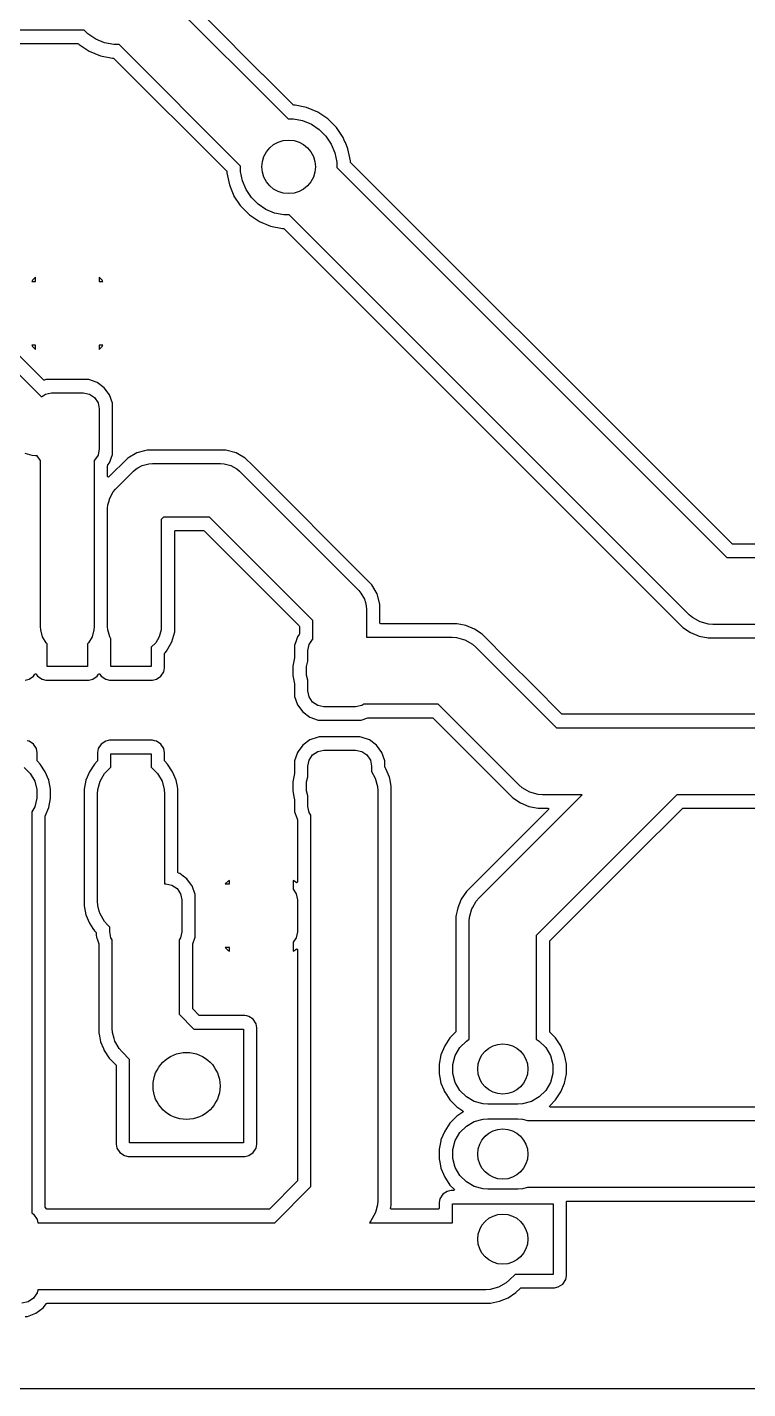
# Model space of a CAD drawing. Extents: x 1.77 to 4.61, y -4.15 to -1.95.
# Drawn here: x 2.736 to 3.16, y -3.618 to -2.818 of the extents above; entities that cross this region are included whole.
import ezdxf

# ---------------------------------------------------------------- set-up
doc = ezdxf.new("R2010")
doc.units = 0
doc.header["$MEASUREMENT"] = 0
doc.layers.add('BLACK', color=7, linetype='CONTINUOUS')

msp = doc.modelspace()

# ---------------------------------------------------------------- linework, layer by layer
at = {"layer": 'BLACK', "linetype": 'CONTINUOUS'}
for p, q in [((2.81821, -2.80037), (2.88963, -2.87179)), ((2.87453, -2.84553), (2.84224, -2.81323)), ((2.76979, -2.81969), (2.48815, -2.81969)), ((2.77202, -2.82191), (2.76979, -2.81969)), ((2.77664, -2.825), (2.77202, -2.82191)), ((2.49161, -2.82758), (2.76614, -2.82758)), ((2.76614, -2.82758), (2.76646, -2.82771)), ((2.76646, -2.82771), (2.7669, -2.82815)), ((2.7669, -2.82815), (2.7669, -2.82815)), ((2.7669, -2.82815), (2.77283, -2.83212)), ((2.78177, -2.82713), (2.77664, -2.825)), ((2.78722, -2.82821), (2.78177, -2.82713)), ((2.79037, -2.82821), (2.78722, -2.82821)), ((2.86179, -2.89963), (2.79037, -2.82821)), ((2.77283, -2.83212), (2.77943, -2.83485)), ((2.77943, -2.83485), (2.78643, -2.83624)), ((2.78643, -2.83624), (2.78705, -2.83624)), ((2.78705, -2.83624), (2.78737, -2.83637)), ((2.78737, -2.83637), (2.85363, -2.90263)), ((2.87483, -2.84583), (2.87453, -2.84553)), ((2.89263, -2.86363), (2.87483, -2.84583)), ((2.89295, -2.86376), (2.89263, -2.86363)), ((2.89357, -2.86376), (2.89295, -2.86376)), ((2.89377, -2.8638), (2.89357, -2.86376)), ((2.89357, -2.86376), (2.89357, -2.86376)), ((2.90057, -2.86515), (2.89377, -2.8638)), ((2.90717, -2.86788), (2.90057, -2.86515)), ((2.90057, -2.86515), (2.90057, -2.86515)), ((2.9131, -2.87185), (2.90717, -2.86788)), ((2.88963, -2.87179), (2.89278, -2.87179)), ((2.89278, -2.87179), (2.89823, -2.87287)), ((2.89823, -2.87287), (2.90336, -2.875)), ((2.90336, -2.875), (2.90798, -2.87809)), ((2.90798, -2.87809), (2.91191, -2.88202)), ((2.91815, -2.8769), (2.9131, -2.87185)), ((2.9131, -2.87185), (2.9131, -2.87185)), ((2.92212, -2.88283), (2.91815, -2.8769)), ((2.91191, -2.88202), (2.915, -2.88664)), ((2.915, -2.88664), (2.91713, -2.89177)), ((2.9227, -2.88425), (2.92212, -2.88283)), ((2.92328, -2.88564), (2.9227, -2.88425)), ((2.9233, -2.88568), (2.92328, -2.88564)), ((2.92485, -2.88943), (2.9233, -2.88568)), ((2.91713, -2.89177), (2.91821, -2.89722)), ((2.92624, -2.89643), (2.92485, -2.88943)), ((2.92485, -2.88943), (2.92485, -2.88943)), ((2.85363, -2.90263), (2.85376, -2.90295)), ((2.85376, -2.90295), (2.85376, -2.90357)), ((2.85376, -2.90357), (2.85515, -2.91057)), ((2.86179, -2.90278), (2.86179, -2.89963)), ((2.86287, -2.90823), (2.86179, -2.90278)), ((2.91821, -2.89722), (2.91821, -2.90037)), ((2.91821, -2.90037), (3.14737, -3.12953)), ((2.92624, -2.89705), (2.92624, -2.89643)), ((2.92637, -2.89737), (2.92624, -2.89705)), ((2.97414, -2.94514), (2.92637, -2.89737)), ((2.85515, -2.91057), (2.85515, -2.91057)), ((2.85515, -2.91057), (2.85659, -2.91404)), ((2.865, -2.91336), (2.86287, -2.90823)), ((2.85659, -2.91404), (2.85784, -2.91706)), ((2.85784, -2.91706), (2.85788, -2.91717)), ((2.85788, -2.91717), (2.86158, -2.92269)), ((2.86809, -2.91798), (2.865, -2.91336)), ((2.87202, -2.92191), (2.86809, -2.91798)), ((2.86158, -2.92269), (2.86185, -2.9231)), ((2.86185, -2.9231), (2.8669, -2.92815)), ((2.87664, -2.925), (2.87202, -2.92191)), ((2.88177, -2.92713), (2.87664, -2.925)), ((2.88722, -2.92821), (2.88177, -2.92713)), ((2.8669, -2.92815), (2.87283, -2.93212)), ((2.87283, -2.93212), (2.87943, -2.93485)), ((2.87943, -2.93485), (2.88643, -2.93624)), ((2.89037, -2.92821), (2.88722, -2.92821)), ((3.12529, -3.16313), (2.89037, -2.92821)), ((2.88643, -2.93624), (2.88705, -2.93624)), ((2.88705, -2.93624), (2.88737, -2.93637)), ((2.88737, -2.93637), (3.12163, -3.17063)), ((3.07414, -3.04514), (2.97414, -2.94514)), ((2.66848, -2.95886), (2.7447, -3.03509)), ((2.7396, -2.96649), (2.7392, -2.96734)), ((2.7392, -2.96734), (2.7413, -2.96734)), ((2.7413, -2.96479), (2.7396, -2.96649)), ((2.7413, -2.96734), (2.7413, -2.96479)), ((2.7413, -2.96734), (2.7413, -2.96734)), ((2.7804, -2.96649), (2.7787, -2.96479)), ((2.7787, -2.96479), (2.7787, -2.96734)), ((2.7787, -2.96734), (2.7787, -2.96734)), ((2.7787, -2.96734), (2.7808, -2.96734)), ((2.7808, -2.96734), (2.7804, -2.96649)), ((2.74601, -3.02523), (2.72552, -3.00474)), ((2.7413, -3.00474), (2.7392, -3.00474)), ((2.7392, -3.00474), (2.7396, -3.00559)), ((2.7396, -3.00559), (2.7413, -3.0073)), ((2.7413, -3.0073), (2.7413, -3.00474)), ((2.7413, -3.00474), (2.7413, -3.00474)), ((2.7787, -3.00474), (2.7787, -3.0073)), ((2.7808, -3.00474), (2.7787, -3.00474)), ((2.7787, -3.00474), (2.7787, -3.00474)), ((2.7787, -3.0073), (2.7804, -3.00559)), ((2.7804, -3.00559), (2.7808, -3.00474)), ((2.74613, -3.02532), (2.74601, -3.02523)), ((2.74648, -3.02534), (2.74613, -3.02532)), ((2.74741, -3.02501), (2.74648, -3.02534)), ((2.74802, -3.02495), (2.74741, -3.02501)), ((2.74741, -3.02501), (2.74741, -3.02501)), ((2.74741, -3.02501), (2.74741, -3.02501)), ((2.74857, -3.0249), (2.74802, -3.02495)), ((2.77143, -3.0249), (2.74857, -3.0249)), ((2.74857, -3.0249), (2.74857, -3.0249)), ((2.77189, -3.02494), (2.77143, -3.0249)), ((2.77143, -3.0249), (2.77143, -3.0249)), ((2.77259, -3.02501), (2.77189, -3.02494)), ((2.7775, -3.02673), (2.77259, -3.02501)), ((2.78168, -3.02981), (2.7775, -3.02673)), ((2.78477, -3.034), (2.78168, -3.02981)), ((2.7447, -3.03509), (2.74707, -3.03351)), ((2.74707, -3.03351), (2.75065, -3.0328)), ((2.75065, -3.0328), (2.76935, -3.0328)), ((2.76935, -3.0328), (2.77293, -3.03351)), ((2.77293, -3.03351), (2.77596, -3.03553)), ((2.77596, -3.03553), (2.77799, -3.03857)), ((2.77799, -3.03857), (2.7787, -3.04215)), ((2.78649, -3.0389), (2.78477, -3.034)), ((2.78659, -3.04007), (2.78649, -3.0389)), ((2.7787, -3.04215), (2.7787, -3.06577)), ((2.78659, -3.06784), (2.78659, -3.04007)), ((3.1505, -3.1215), (3.07414, -3.04514)), ((2.73924, -3.06957), (2.73527, -3.06851)), ((2.7413, -3.0697), (2.73924, -3.06957)), ((2.74225, -3.0697), (2.7413, -3.0697)), ((2.74404, -3.07238), (2.74225, -3.0697)), ((2.77799, -3.06935), (2.77596, -3.07238)), ((2.7787, -3.06577), (2.77799, -3.06935)), ((2.79548, -3.07108), (2.78441, -3.08215)), ((2.78477, -3.07392), (2.78649, -3.06901)), ((2.78649, -3.06901), (2.78659, -3.06784)), ((2.80087, -3.06797), (2.79548, -3.07108)), ((2.80528, -3.06679), (2.80087, -3.06797)), ((2.80689, -3.06636), (2.80528, -3.06679)), ((2.84686, -3.06636), (2.80689, -3.06636)), ((2.84689, -3.06636), (2.84686, -3.06636)), ((2.84686, -3.06636), (2.84686, -3.06636)), ((2.85311, -3.06636), (2.84689, -3.06636)), ((2.85913, -3.06797), (2.85311, -3.06636)), ((2.86016, -3.06856), (2.85913, -3.06797)), ((2.85913, -3.06797), (2.85913, -3.06797)), ((2.86452, -3.07108), (2.86016, -3.06856)), ((2.86892, -3.07548), (2.86452, -3.07108)), ((2.86452, -3.07108), (2.86452, -3.07108)), ((2.74425, -3.07252), (2.74404, -3.07238)), ((2.74425, -3.17), (2.74425, -3.07252)), ((2.77596, -3.07238), (2.77575, -3.07252)), ((2.77575, -3.07252), (2.77575, -3.17)), ((2.78364, -3.07559), (2.78373, -3.07532)), ((2.78364, -3.08183), (2.78364, -3.07559)), ((2.78373, -3.07532), (2.78386, -3.07515)), ((2.78386, -3.07515), (2.78477, -3.07392)), ((2.78827, -3.08946), (2.79886, -3.07886)), ((2.79886, -3.07886), (2.80041, -3.07751)), ((2.80041, -3.07751), (2.80142, -3.07692)), ((2.80142, -3.07692), (2.80397, -3.07545)), ((2.80397, -3.07545), (2.80794, -3.07439)), ((2.80794, -3.07439), (2.81, -3.07425)), ((2.81, -3.07425), (2.85, -3.07425)), ((2.85, -3.07425), (2.85206, -3.07439)), ((2.85206, -3.07439), (2.85603, -3.07545)), ((2.85603, -3.07545), (2.85959, -3.07751)), ((2.85959, -3.07751), (2.86114, -3.07886)), ((2.86114, -3.07886), (2.93114, -3.14886)), ((2.93892, -3.14548), (2.86892, -3.07548)), ((2.86892, -3.07548), (2.86892, -3.07548)), ((2.78377, -3.08215), (2.78364, -3.08183)), ((2.78409, -3.08228), (2.78377, -3.08215)), ((2.78441, -3.08215), (2.78409, -3.08228)), ((2.78428, -3.09672), (2.78486, -3.09456)), ((2.78486, -3.09456), (2.78692, -3.091)), ((2.78692, -3.091), (2.78827, -3.08946)), ((2.78366, -3.10059), (2.7838, -3.09854)), ((2.78366, -3.17), (2.78366, -3.10059)), ((2.7838, -3.09854), (2.78428, -3.09672)), ((2.81652, -3.10575), (2.81516, -3.10711)), ((2.81516, -3.10711), (2.81516, -3.17)), ((2.84348, -3.10575), (2.81652, -3.10575)), ((2.90425, -3.16652), (2.84348, -3.10575)), ((2.82305, -3.11409), (2.82318, -3.11377)), ((2.82305, -3.17311), (2.82305, -3.11409)), ((2.82318, -3.11377), (2.8235, -3.11364)), ((2.8235, -3.11364), (2.84002, -3.11364)), ((2.84002, -3.11364), (2.84034, -3.11377)), ((2.84034, -3.11377), (2.89623, -3.16966)), ((3.15082, -3.12163), (3.1505, -3.1215)), ((3.1789, -3.12163), (3.15082, -3.12163)), ((3.14737, -3.12953), (3.1831, -3.12953)), ((2.93114, -3.14886), (2.93249, -3.15041)), ((2.93249, -3.15041), (2.93455, -3.15397)), ((2.94203, -3.15087), (2.93892, -3.14548)), ((2.94364, -3.15689), (2.94203, -3.15087)), ((2.93455, -3.15397), (2.9351, -3.15603)), ((2.9351, -3.15603), (2.93561, -3.15794)), ((2.93561, -3.15794), (2.93575, -3.16)), ((2.94364, -3.16315), (2.94364, -3.15689)), ((2.90425, -3.17748), (2.90425, -3.16652)), ((2.93575, -3.16), (2.93575, -3.17636)), ((2.94364, -3.16801), (2.94364, -3.16315)), ((2.94364, -3.16315), (2.94364, -3.16315)), ((3.12723, -3.16483), (3.12529, -3.16313)), ((3.13168, -3.1674), (3.12723, -3.16483)), ((3.12723, -3.16483), (3.12723, -3.16483)), ((3.13664, -3.16873), (3.13168, -3.1674)), ((2.74439, -3.17206), (2.74425, -3.17)), ((2.74545, -3.17603), (2.74439, -3.17206)), ((2.77561, -3.17206), (2.77455, -3.17603)), ((2.77575, -3.17), (2.77561, -3.17206)), ((2.7838, -3.17206), (2.78366, -3.17)), ((2.78486, -3.17603), (2.7838, -3.17206)), ((2.81502, -3.17206), (2.81396, -3.17603)), ((2.81516, -3.17), (2.81502, -3.17206)), ((2.82144, -3.17913), (2.82305, -3.17311)), ((2.89627, -3.17468), (2.89523, -3.17608)), ((2.89623, -3.16966), (2.89636, -3.16998)), ((2.89636, -3.17441), (2.89627, -3.17468)), ((2.89636, -3.16998), (2.89636, -3.17441)), ((2.94377, -3.16833), (2.94364, -3.16801)), ((2.94409, -3.16846), (2.94377, -3.16833)), ((2.98876, -3.16846), (2.94409, -3.16846)), ((2.98999, -3.16871), (2.98876, -3.16846)), ((2.98876, -3.16846), (2.98876, -3.16846)), ((2.98876, -3.16846), (2.98876, -3.16846)), ((2.99409, -3.16952), (2.98999, -3.16871)), ((2.99911, -3.1716), (2.99409, -3.16952)), ((3.00362, -3.17462), (2.99911, -3.1716)), ((3.01957, -3.19057), (3.00362, -3.17462)), ((3.00362, -3.17462), (3.00362, -3.17462)), ((3.12163, -3.17063), (3.12615, -3.17365)), ((3.12615, -3.17365), (3.13117, -3.17573)), ((3.13921, -3.1689), (3.13664, -3.16873)), ((3.13664, -3.16873), (3.13664, -3.16873)), ((3.1831, -3.1689), (3.13921, -3.1689)), ((2.74751, -3.17959), (2.74545, -3.17603)), ((2.74819, -3.18027), (2.74751, -3.17959)), ((2.74819, -3.19362), (2.74819, -3.18027)), ((2.77249, -3.17959), (2.77181, -3.18027)), ((2.77181, -3.18027), (2.77181, -3.19362)), ((2.77455, -3.17603), (2.77249, -3.17959)), ((2.78559, -3.17729), (2.78486, -3.17603)), ((2.78559, -3.19362), (2.78559, -3.17729)), ((2.8119, -3.17959), (2.80921, -3.18228)), ((2.80921, -3.18228), (2.80921, -3.19362)), ((2.81396, -3.17603), (2.8119, -3.17959)), ((2.81833, -3.18452), (2.82144, -3.17913)), ((2.89348, -3.18134), (2.89341, -3.18216)), ((2.89341, -3.18216), (2.89341, -3.18833)), ((2.89351, -3.18099), (2.89348, -3.18134)), ((2.89417, -3.17913), (2.89351, -3.18099)), ((2.89523, -3.17608), (2.89417, -3.17913)), ((2.9013, -3.18423), (2.90201, -3.18065)), ((2.90201, -3.18065), (2.90404, -3.17762)), ((2.90404, -3.17762), (2.90425, -3.17748)), ((2.93575, -3.17636), (2.98604, -3.17636)), ((2.98604, -3.17636), (2.98861, -3.17653)), ((2.98861, -3.17653), (2.98861, -3.17653)), ((2.98861, -3.17653), (2.9927, -3.17762)), ((2.9927, -3.17762), (2.99358, -3.17786)), ((2.99358, -3.17786), (2.99803, -3.18043)), ((2.99803, -3.18043), (2.99803, -3.18043)), ((2.99803, -3.18043), (2.99996, -3.18212)), ((2.99996, -3.18212), (3.02975, -3.21191)), ((3.13117, -3.17573), (3.1365, -3.17679)), ((3.1365, -3.17679), (3.1365, -3.17679)), ((3.1365, -3.17679), (3.1789, -3.17679)), ((2.81711, -3.18593), (2.81724, -3.18561)), ((2.81711, -3.1944), (2.81711, -3.18593)), ((2.81724, -3.18561), (2.81736, -3.18548)), ((2.81736, -3.18548), (2.81833, -3.18452)), ((2.8934, -3.18842), (2.89242, -3.19333)), ((2.89341, -3.18833), (2.8934, -3.18842)), ((2.90048, -3.19347), (2.9013, -3.19043)), ((2.9013, -3.19043), (2.9013, -3.18423)), ((3.03341, -3.2044), (3.01957, -3.19057)), ((2.73749, -3.20106), (2.7401, -3.19931)), ((2.7401, -3.19931), (2.74092, -3.19808)), ((2.74092, -3.19808), (2.74121, -3.19789)), ((2.74121, -3.19789), (2.74155, -3.19796)), ((2.74155, -3.19796), (2.74168, -3.19808)), ((2.74168, -3.19808), (2.7425, -3.19931)), ((2.7425, -3.19931), (2.7425, -3.19931)), ((2.7425, -3.19931), (2.74511, -3.20106)), ((2.77181, -3.19362), (2.74819, -3.19362)), ((2.77489, -3.20106), (2.7775, -3.19931)), ((2.7775, -3.19931), (2.77832, -3.19808)), ((2.77832, -3.19808), (2.77861, -3.19789)), ((2.77861, -3.19789), (2.77895, -3.19796)), ((2.77895, -3.19796), (2.77908, -3.19808)), ((2.77908, -3.19808), (2.7799, -3.19931)), ((2.7799, -3.19931), (2.7799, -3.19931)), ((2.7799, -3.19931), (2.78251, -3.20106)), ((2.80921, -3.19362), (2.78559, -3.19362)), ((2.81229, -3.20106), (2.8149, -3.19931)), ((2.8149, -3.19931), (2.81665, -3.1967)), ((2.81665, -3.1967), (2.81711, -3.1944)), ((2.89242, -3.19333), (2.89242, -3.19876)), ((2.89242, -3.19876), (2.8934, -3.20366)), ((2.90048, -3.19861), (2.90048, -3.19347)), ((2.9013, -3.20166), (2.90048, -3.19861)), ((2.73519, -3.20152), (2.73749, -3.20106)), ((2.74511, -3.20106), (2.74741, -3.20152)), ((2.74741, -3.20152), (2.74741, -3.20152)), ((2.74741, -3.20152), (2.77259, -3.20152)), ((2.77259, -3.20152), (2.77489, -3.20106)), ((2.77259, -3.20152), (2.77259, -3.20152)), ((2.78251, -3.20106), (2.78481, -3.20152)), ((2.78481, -3.20152), (2.78481, -3.20152)), ((2.78481, -3.20152), (2.80999, -3.20152)), ((2.80999, -3.20152), (2.81229, -3.20106)), ((2.80999, -3.20152), (2.80999, -3.20152)), ((2.8934, -3.20366), (2.89341, -3.20375)), ((2.89341, -3.20375), (2.89341, -3.20993)), ((2.9013, -3.20785), (2.9013, -3.20166)), ((3.0505, -3.2215), (3.03341, -3.2044)), ((2.89341, -3.20993), (2.89345, -3.21039)), ((2.89345, -3.21039), (2.89351, -3.2111)), ((2.89351, -3.2111), (2.89523, -3.216)), ((2.90201, -3.21143), (2.9013, -3.20785)), ((2.90404, -3.21447), (2.90201, -3.21143)), ((2.90707, -3.21649), (2.90404, -3.21447)), ((3.02975, -3.21191), (3.02975, -3.21191)), ((3.02975, -3.21191), (3.04737, -3.22953)), ((2.89523, -3.216), (2.89832, -3.22019)), ((2.89832, -3.22019), (2.9025, -3.22327)), ((2.9025, -3.22327), (2.90741, -3.22499)), ((2.91065, -3.2172), (2.90707, -3.21649)), ((2.92935, -3.2172), (2.91065, -3.2172)), ((2.93293, -3.21649), (2.92935, -3.2172)), ((2.93259, -3.22499), (2.93643, -3.22365)), ((2.93407, -3.21573), (2.93293, -3.21649)), ((2.97789, -3.21573), (2.93407, -3.21573)), ((2.93643, -3.22365), (2.93658, -3.22362)), ((2.93658, -3.22362), (2.97443, -3.22362)), ((2.97443, -3.22362), (2.97475, -3.22375)), ((3.00191, -3.23975), (2.97789, -3.21573)), ((3.05082, -3.22163), (3.0505, -3.2215)), ((3.1789, -3.22163), (3.05082, -3.22163)), ((2.90741, -3.22499), (2.90857, -3.2251)), ((2.90857, -3.2251), (2.90857, -3.2251)), ((2.90857, -3.2251), (2.93143, -3.2251)), ((2.93143, -3.2251), (2.93259, -3.22499)), ((2.93143, -3.2251), (2.93143, -3.2251)), ((2.97475, -3.22375), (2.9944, -3.24341)), ((3.04737, -3.22953), (3.11, -3.22953)), ((3.11, -3.22953), (3.1831, -3.22953)), ((2.73749, -3.23737), (2.73633, -3.23714)), ((2.7401, -3.23911), (2.73749, -3.23737)), ((2.73749, -3.23737), (2.73749, -3.23737)), ((2.73749, -3.23737), (2.73749, -3.23737)), ((2.73749, -3.23737), (2.73749, -3.23737)), ((2.73749, -3.23737), (2.73749, -3.23737)), ((2.74185, -3.24172), (2.7401, -3.23911)), ((2.7401, -3.23911), (2.7401, -3.23911)), ((2.7799, -3.23911), (2.77815, -3.24172)), ((2.78251, -3.23737), (2.7799, -3.23911)), ((2.7799, -3.23911), (2.7799, -3.23911)), ((2.7839, -3.23709), (2.78251, -3.23737)), ((2.78251, -3.23737), (2.78251, -3.23737)), ((2.78481, -3.23691), (2.7839, -3.23709)), ((2.80999, -3.23691), (2.78481, -3.23691)), ((2.81113, -3.23714), (2.80999, -3.23691)), ((2.81229, -3.23737), (2.81113, -3.23714)), ((2.8149, -3.23911), (2.81229, -3.23737)), ((2.81229, -3.23737), (2.81229, -3.23737)), ((2.81229, -3.23737), (2.81229, -3.23737)), ((2.81229, -3.23737), (2.81229, -3.23737)), ((2.81229, -3.23737), (2.81229, -3.23737)), ((2.81665, -3.24172), (2.8149, -3.23911)), ((2.8149, -3.23911), (2.8149, -3.23911)), ((2.9025, -3.23673), (2.89832, -3.23981)), ((2.90741, -3.23501), (2.9025, -3.23673)), ((2.90802, -3.23495), (2.90741, -3.23501)), ((2.90741, -3.23501), (2.90741, -3.23501)), ((2.90741, -3.23501), (2.90741, -3.23501)), ((2.90857, -3.2349), (2.90802, -3.23495)), ((2.93143, -3.2349), (2.90857, -3.2349)), ((2.90857, -3.2349), (2.90857, -3.2349)), ((2.93189, -3.23494), (2.93143, -3.2349)), ((2.93143, -3.2349), (2.93143, -3.2349)), ((2.93259, -3.23501), (2.93189, -3.23494)), ((2.9375, -3.23673), (2.93259, -3.23501)), ((2.94168, -3.23981), (2.9375, -3.23673)), ((2.74187, -3.24185), (2.74185, -3.24172)), ((2.7423, -3.24403), (2.74187, -3.24185)), ((2.7423, -3.24894), (2.7423, -3.24403)), ((2.77815, -3.24172), (2.7777, -3.24403)), ((2.7777, -3.24403), (2.7777, -3.24894)), ((2.77815, -3.24172), (2.77815, -3.24172)), ((2.78559, -3.25271), (2.78559, -3.2448)), ((2.78559, -3.2448), (2.80921, -3.2448)), ((2.80921, -3.2448), (2.80921, -3.25271)), ((2.81667, -3.24185), (2.81665, -3.24172)), ((2.81711, -3.24403), (2.81667, -3.24185)), ((2.81711, -3.24894), (2.81711, -3.24403)), ((2.89523, -3.244), (2.89351, -3.2489)), ((2.89567, -3.24341), (2.89523, -3.244)), ((2.89832, -3.23981), (2.89567, -3.24341)), ((2.89832, -3.23981), (2.89832, -3.23981)), ((2.90201, -3.24857), (2.90404, -3.24553)), ((2.90404, -3.24553), (2.90707, -3.24351)), ((2.90707, -3.24351), (2.91065, -3.2428)), ((2.91065, -3.2428), (2.92935, -3.2428)), ((2.92935, -3.2428), (2.93293, -3.24351)), ((2.93293, -3.24351), (2.93596, -3.24553)), ((2.93596, -3.24553), (2.93799, -3.24857)), ((2.94477, -3.244), (2.94168, -3.23981)), ((2.94649, -3.2489), (2.94477, -3.244)), ((2.9944, -3.24341), (3.02163, -3.27063)), ((3.02529, -3.26313), (3.00191, -3.23975)), ((3.00191, -3.23975), (3.00191, -3.23975)), ((2.73458, -3.25281), (2.73822, -3.25644)), ((2.74244, -3.24926), (2.7423, -3.24894)), ((2.74402, -3.25084), (2.74244, -3.24926)), ((2.74704, -3.25536), (2.74402, -3.25084)), ((2.74912, -3.26038), (2.74704, -3.25536)), ((2.77296, -3.25536), (2.77088, -3.26038)), ((2.77598, -3.25084), (2.77296, -3.25536)), ((2.77756, -3.24926), (2.77598, -3.25084)), ((2.7777, -3.24894), (2.77756, -3.24926)), ((2.78178, -3.25644), (2.78542, -3.25281)), ((2.78542, -3.25281), (2.78559, -3.25271)), ((2.80921, -3.25271), (2.80939, -3.25281)), ((2.80939, -3.25281), (2.81302, -3.25644)), ((2.81724, -3.24926), (2.81711, -3.24894)), ((2.81882, -3.25084), (2.81724, -3.24926)), ((2.82184, -3.25536), (2.81882, -3.25084)), ((2.82392, -3.26038), (2.82184, -3.25536)), ((2.89346, -3.24952), (2.89341, -3.25007)), ((2.89341, -3.25007), (2.89341, -3.25625)), ((2.89351, -3.2489), (2.89346, -3.24952)), ((2.9013, -3.25215), (2.90201, -3.24857)), ((2.9013, -3.25834), (2.9013, -3.25215)), ((2.93799, -3.24857), (2.9387, -3.25215)), ((2.9387, -3.25215), (2.9387, -3.25533)), ((2.9387, -3.25533), (2.9409, -3.25914)), ((2.94659, -3.25007), (2.94649, -3.2489)), ((2.94659, -3.25263), (2.94659, -3.25007)), ((2.94659, -3.25007), (2.94659, -3.25007)), ((2.94667, -3.25288), (2.94659, -3.25263)), ((2.94716, -3.25361), (2.94667, -3.25288)), ((2.94924, -3.25863), (2.94716, -3.25361)), ((2.73822, -3.25644), (2.74079, -3.26089)), ((2.74079, -3.26089), (2.74212, -3.26586)), ((2.75018, -3.26571), (2.74912, -3.26038)), ((2.77088, -3.26038), (2.76982, -3.26571)), ((2.77788, -3.26586), (2.77921, -3.26089)), ((2.77921, -3.26089), (2.78178, -3.25644)), ((2.81302, -3.25644), (2.81559, -3.26089)), ((2.81559, -3.26089), (2.81692, -3.26586)), ((2.82463, -3.26396), (2.82392, -3.26038)), ((2.8934, -3.25634), (2.89242, -3.26124)), ((2.89242, -3.26124), (2.89242, -3.26667)), ((2.89341, -3.25625), (2.8934, -3.25634)), ((2.90048, -3.26139), (2.9013, -3.25834)), ((2.90048, -3.26653), (2.90048, -3.26139)), ((2.9409, -3.25914), (2.9409, -3.25914)), ((2.9409, -3.25914), (2.94223, -3.2641)), ((2.94958, -3.26038), (2.94924, -3.25863)), ((2.9503, -3.26396), (2.94958, -3.26038)), ((3.02723, -3.26483), (3.02529, -3.26313)), ((2.74212, -3.27099), (2.74079, -3.27596)), ((2.74212, -3.26586), (2.74212, -3.27099)), ((2.74912, -3.27647), (2.75018, -3.27114)), ((2.75018, -3.27114), (2.75018, -3.26571)), ((2.75018, -3.26571), (2.75018, -3.26571)), ((2.76982, -3.26571), (2.76982, -3.33407)), ((2.77772, -3.26843), (2.77788, -3.26586)), ((2.77772, -3.33136), (2.77772, -3.26843)), ((2.81692, -3.26586), (2.81709, -3.26843)), ((2.81709, -3.26843), (2.81709, -3.3213)), ((2.82498, -3.26571), (2.82463, -3.26396)), ((2.82498, -3.31455), (2.82498, -3.26571)), ((2.89242, -3.26667), (2.89331, -3.27114)), ((2.89331, -3.27114), (2.8934, -3.27158)), ((2.8934, -3.27158), (2.89341, -3.27167)), ((2.9013, -3.26957), (2.90048, -3.26653)), ((2.9013, -3.27577), (2.9013, -3.26957)), ((2.94223, -3.2641), (2.94223, -3.2641)), ((2.94223, -3.2641), (2.9424, -3.26667)), ((2.9424, -3.26667), (2.9424, -3.50728)), ((2.9503, -3.51), (2.9503, -3.26396)), ((3.00191, -3.32947), (3.06248, -3.2689)), ((3.02163, -3.27063), (3.02615, -3.27365)), ((3.03168, -3.2674), (3.02723, -3.26483)), ((3.02723, -3.26483), (3.02723, -3.26483)), ((3.03664, -3.26873), (3.03168, -3.2674)), ((3.11815, -3.2689), (3.03551, -3.35154)), ((3.03921, -3.2689), (3.03664, -3.26873)), ((3.03664, -3.26873), (3.03664, -3.26873)), ((3.06248, -3.2689), (3.03921, -3.2689)), ((3.1831, -3.2689), (3.11815, -3.2689)), ((2.74079, -3.27596), (2.73906, -3.27895)), ((2.73906, -3.27895), (2.73906, -3.51462)), ((2.74704, -3.28149), (2.74912, -3.27647)), ((2.89341, -3.27167), (2.89341, -3.27784)), ((2.89341, -3.27784), (2.89343, -3.27815)), ((2.89343, -3.27815), (2.89351, -3.27901)), ((2.89351, -3.27901), (2.89474, -3.28251)), ((2.90201, -3.27935), (2.9013, -3.27577)), ((2.90303, -3.28087), (2.90201, -3.27935)), ((3.04265, -3.27756), (2.9944, -3.32581)), ((3.02615, -3.27365), (3.03117, -3.27573)), ((3.03117, -3.27573), (3.0365, -3.27679)), ((3.0365, -3.27679), (3.0365, -3.27679)), ((3.0365, -3.27679), (3.04233, -3.27679)), ((3.04233, -3.27679), (3.04265, -3.27692)), ((3.04265, -3.27692), (3.04278, -3.27724)), ((3.04278, -3.27724), (3.04265, -3.27756)), ((3.09296, -3.30526), (3.12129, -3.27692)), ((3.12129, -3.27692), (3.12161, -3.27679)), ((3.12161, -3.27679), (3.1789, -3.27679)), ((2.74695, -3.28176), (2.74703, -3.28151)), ((2.74695, -3.51096), (2.74695, -3.28176)), ((2.74703, -3.28151), (2.74704, -3.28149)), ((2.89474, -3.28251), (2.89511, -3.28358)), ((2.89511, -3.28358), (2.89514, -3.28373)), ((2.89514, -3.28373), (2.89514, -3.32014)), ((2.90303, -3.49913), (2.90303, -3.28087)), ((3.08543, -3.31279), (3.09296, -3.30526)), ((2.82503, -3.31475), (2.82498, -3.31455)), ((2.82528, -3.31498), (2.82503, -3.31475)), ((2.826, -3.31523), (2.82528, -3.31498)), ((2.82809, -3.31678), (2.826, -3.31523)), ((2.826, -3.31523), (2.826, -3.31523)), ((2.83019, -3.31832), (2.82809, -3.31678)), ((2.83239, -3.3213), (2.83019, -3.31832)), ((2.85441, -3.3196), (2.8527, -3.3213)), ((2.85526, -3.3192), (2.85441, -3.3196)), ((2.85526, -3.3213), (2.85526, -3.3192)), ((2.85526, -3.3192), (2.85526, -3.3192)), ((2.89351, -3.3196), (2.89266, -3.3192)), ((2.89266, -3.3192), (2.89266, -3.32445)), ((2.89436, -3.32046), (2.89351, -3.3196)), ((3.05269, -3.34553), (3.08543, -3.31279)), ((2.81709, -3.3213), (2.81785, -3.3213)), ((2.81785, -3.3213), (2.82143, -3.32201)), ((2.82143, -3.32201), (2.82447, -3.32404)), ((2.82447, -3.32404), (2.82649, -3.32707)), ((2.82649, -3.32707), (2.8272, -3.33065)), ((2.83327, -3.3225), (2.83239, -3.3213)), ((2.83499, -3.32741), (2.83327, -3.3225)), ((2.8351, -3.32857), (2.83499, -3.32741)), ((2.8527, -3.3213), (2.85526, -3.3213)), ((2.85526, -3.3213), (2.85526, -3.3213)), ((2.89266, -3.32445), (2.89441, -3.32707)), ((2.89469, -3.32059), (2.89436, -3.32046)), ((2.89441, -3.32707), (2.89512, -3.33065)), ((2.89501, -3.32046), (2.89469, -3.32059)), ((2.89514, -3.32014), (2.89501, -3.32046)), ((2.9944, -3.32581), (2.99139, -3.33032)), ((2.76982, -3.33407), (2.77088, -3.3394)), ((2.77788, -3.33393), (2.77772, -3.33136)), ((2.77877, -3.33723), (2.77788, -3.33393)), ((2.77788, -3.33393), (2.77788, -3.33393)), ((2.8272, -3.33065), (2.8272, -3.34935)), ((2.8351, -3.35143), (2.8351, -3.32857)), ((2.89512, -3.33065), (2.89512, -3.34935)), ((2.98931, -3.33534), (2.98895, -3.33713)), ((2.99139, -3.33032), (2.98931, -3.33534)), ((2.98931, -3.33534), (2.98931, -3.33534)), ((2.99764, -3.33585), (2.99794, -3.33534)), ((2.99794, -3.33534), (3.00021, -3.3314)), ((3.00021, -3.3314), (3.00191, -3.32947)), ((3.00021, -3.3314), (3.00021, -3.3314)), ((2.77088, -3.3394), (2.77088, -3.3394)), ((2.77088, -3.3394), (2.77296, -3.34442)), ((2.77921, -3.33889), (2.77877, -3.33723)), ((2.78178, -3.34334), (2.77921, -3.33889)), ((2.78348, -3.34528), (2.78178, -3.34334)), ((2.78178, -3.34334), (2.78178, -3.34334)), ((2.98828, -3.3405), (2.98825, -3.34067)), ((2.98825, -3.34067), (2.98825, -3.40814)), ((2.98848, -3.33952), (2.98828, -3.3405)), ((2.98895, -3.33713), (2.98848, -3.33952)), ((2.99614, -3.34339), (2.99631, -3.34082)), ((2.99614, -3.41259), (2.99614, -3.34339)), ((2.99631, -3.34082), (2.99764, -3.33585)), ((2.99631, -3.34082), (2.99631, -3.34082)), ((2.77296, -3.34442), (2.77505, -3.34755)), ((2.77505, -3.34755), (2.77598, -3.34894)), ((2.77598, -3.34894), (2.77686, -3.34981)), ((2.77686, -3.34981), (2.77699, -3.35013)), ((2.77699, -3.35013), (2.77699, -3.35143)), ((2.77699, -3.35143), (2.7771, -3.35259)), ((2.78488, -3.34668), (2.78348, -3.34528)), ((2.78488, -3.34935), (2.78488, -3.34668)), ((2.78559, -3.35293), (2.78488, -3.34935)), ((2.8272, -3.34935), (2.82649, -3.35293)), ((2.83499, -3.35259), (2.8351, -3.35143)), ((2.89512, -3.34935), (2.89441, -3.35293)), ((3.03551, -3.35154), (3.03551, -3.41259)), ((3.04354, -3.35468), (3.05269, -3.34553)), ((2.7771, -3.35259), (2.77765, -3.35417)), ((2.77765, -3.35417), (2.77844, -3.35643)), ((2.77844, -3.35643), (2.77846, -3.35658)), ((2.77846, -3.35658), (2.77846, -3.40333)), ((2.78636, -3.35407), (2.78559, -3.35293)), ((2.78636, -3.40604), (2.78636, -3.35407)), ((2.82649, -3.35293), (2.82573, -3.35407)), ((2.82573, -3.35407), (2.82573, -3.39789)), ((2.83362, -3.35658), (2.83365, -3.35643)), ((2.83362, -3.3587), (2.83362, -3.35658)), ((2.83362, -3.39443), (2.83362, -3.3587)), ((2.83365, -3.35643), (2.83499, -3.35259)), ((2.85526, -3.3587), (2.8527, -3.3587)), ((2.8527, -3.3587), (2.85441, -3.3604)), ((2.85526, -3.3608), (2.85526, -3.3587)), ((2.85526, -3.3587), (2.85526, -3.3587)), ((2.89441, -3.35293), (2.89266, -3.35555)), ((2.89266, -3.35555), (2.89266, -3.3608)), ((2.89351, -3.3604), (2.89436, -3.35954)), ((2.89436, -3.35954), (2.89469, -3.35941)), ((2.89469, -3.35941), (2.89501, -3.35954)), ((2.89501, -3.35954), (2.89514, -3.35986)), ((3.04341, -3.355), (3.04354, -3.35468)), ((3.04341, -3.3712), (3.04341, -3.355)), ((2.85441, -3.3604), (2.85526, -3.3608)), ((2.89266, -3.3608), (2.89351, -3.3604)), ((2.89514, -3.35986), (2.89514, -3.49567)), ((3.04341, -3.38564), (3.04341, -3.3712)), ((3.04341, -3.40814), (3.04341, -3.38564)), ((2.82573, -3.39789), (2.83437, -3.40654)), ((2.83375, -3.39475), (2.83362, -3.39443)), ((2.83751, -3.39851), (2.83375, -3.39475)), ((2.83783, -3.39864), (2.83751, -3.39851)), ((2.86424, -3.39864), (2.83783, -3.39864)), ((2.86539, -3.39887), (2.86424, -3.39864)), ((2.86424, -3.39864), (2.86424, -3.39864)), ((2.86654, -3.3991), (2.86539, -3.39887)), ((2.86916, -3.40084), (2.86654, -3.3991)), ((2.86654, -3.3991), (2.86654, -3.3991)), ((2.86654, -3.3991), (2.86654, -3.3991)), ((2.86654, -3.3991), (2.86654, -3.3991)), ((2.86654, -3.3991), (2.86654, -3.3991)), ((2.77846, -3.40333), (2.77846, -3.40876)), ((2.78653, -3.40861), (2.78636, -3.40604)), ((2.83437, -3.40654), (2.86346, -3.40654)), ((2.86346, -3.40654), (2.86346, -3.47346)), ((2.8709, -3.40346), (2.86916, -3.40084)), ((2.86916, -3.40084), (2.86916, -3.40084)), ((2.87136, -3.40576), (2.8709, -3.40346)), ((2.87136, -3.47424), (2.87136, -3.40576)), ((2.77846, -3.40876), (2.77882, -3.41054)), ((2.77882, -3.41054), (2.77952, -3.41409)), ((2.77952, -3.41409), (2.77952, -3.41409)), ((2.77952, -3.41409), (2.78113, -3.41797)), ((2.78745, -3.41206), (2.78653, -3.40861)), ((2.78653, -3.40861), (2.78653, -3.40861)), ((2.78786, -3.41358), (2.78745, -3.41206)), ((2.79043, -3.41803), (2.78786, -3.41358)), ((2.98478, -3.41179), (2.98166, -3.41647)), ((2.98812, -3.40846), (2.98478, -3.41179)), ((2.98825, -3.40814), (2.98812, -3.40846)), ((2.99057, -3.41742), (2.99439, -3.4136)), ((2.99439, -3.4136), (2.99614, -3.41259)), ((3.03551, -3.41259), (3.03727, -3.4136)), ((3.03727, -3.4136), (3.04108, -3.41742)), ((3.04354, -3.40846), (3.04341, -3.40814)), ((3.04687, -3.41179), (3.04354, -3.40846)), ((3.05, -3.41647), (3.04687, -3.41179)), ((2.78113, -3.41797), (2.7816, -3.41911)), ((2.7816, -3.41911), (2.78462, -3.42362)), ((2.78462, -3.42362), (2.78851, -3.42751)), ((2.79212, -3.41996), (2.79043, -3.41803)), ((2.79043, -3.41803), (2.79043, -3.41803)), ((2.79654, -3.42437), (2.79212, -3.41996)), ((2.9795, -3.42167), (2.97841, -3.42719)), ((2.98166, -3.41647), (2.9795, -3.42167)), ((2.9795, -3.42167), (2.9795, -3.42167)), ((2.98648, -3.4273), (2.98787, -3.42209)), ((2.98787, -3.42209), (2.99057, -3.41742)), ((3.04108, -3.41742), (3.04378, -3.42209)), ((3.04378, -3.42209), (3.04518, -3.4273)), ((3.05215, -3.42167), (3.05, -3.41647)), ((3.05325, -3.42719), (3.05215, -3.42167)), ((2.78851, -3.42751), (2.78864, -3.42783)), ((2.78864, -3.42783), (2.78864, -3.47424)), ((2.79654, -3.47346), (2.79654, -3.42437)), ((2.97841, -3.42719), (2.97841, -3.43281)), ((2.98648, -3.4327), (2.98648, -3.4273)), ((3.04518, -3.4273), (3.04518, -3.4327)), ((3.05325, -3.43281), (3.05325, -3.42719)), ((2.97841, -3.43281), (2.97885, -3.43506)), ((2.97885, -3.43506), (2.9795, -3.43833)), ((2.9795, -3.43833), (2.9795, -3.43833)), ((2.9795, -3.43833), (2.98113, -3.44226)), ((2.98787, -3.43791), (2.98648, -3.4327)), ((2.99057, -3.44258), (2.98787, -3.43791)), ((3.04378, -3.43791), (3.04108, -3.44258)), ((3.04518, -3.4327), (3.04378, -3.43791)), ((3.05, -3.44353), (3.05215, -3.43833)), ((3.05215, -3.43833), (3.05325, -3.43281)), ((2.98113, -3.44226), (2.98163, -3.44345)), ((2.98163, -3.44345), (2.98166, -3.44353)), ((2.98166, -3.44353), (2.98478, -3.44821)), ((2.99439, -3.4464), (2.99057, -3.44258)), ((2.99906, -3.4491), (2.99439, -3.4464)), ((3.03727, -3.4464), (3.03259, -3.4491)), ((3.04108, -3.44258), (3.03727, -3.4464)), ((3.04687, -3.44821), (3.05, -3.44353)), ((2.98478, -3.44821), (2.98478, -3.44821)), ((2.98478, -3.44821), (2.98876, -3.45219)), ((2.98876, -3.45219), (2.98876, -3.45219)), ((2.98876, -3.45219), (2.99241, -3.45462)), ((2.99241, -3.45538), (2.98876, -3.45781)), ((2.99241, -3.45462), (2.9926, -3.45491)), ((2.99253, -3.45525), (2.99241, -3.45538)), ((2.9926, -3.45491), (2.99253, -3.45525)), ((3.00427, -3.45049), (2.99906, -3.4491)), ((3.00697, -3.45067), (3.00427, -3.45049)), ((3.02469, -3.45067), (3.00697, -3.45067)), ((3.02738, -3.45049), (3.02469, -3.45067)), ((3.03259, -3.4491), (3.02738, -3.45049)), ((3.0433, -3.45197), (3.04343, -3.45165)), ((3.04343, -3.45229), (3.0433, -3.45197)), ((3.04343, -3.45165), (3.04687, -3.44821)), ((3.04375, -3.45242), (3.04343, -3.45229)), ((3.64947, -3.45242), (3.04375, -3.45242)), ((2.98478, -3.46179), (2.98166, -3.46647)), ((2.98876, -3.45781), (2.98478, -3.46179)), ((2.99057, -3.46742), (2.99439, -3.4636)), ((2.99439, -3.4636), (2.99906, -3.4609)), ((2.99906, -3.4609), (3.00427, -3.45951)), ((3.00427, -3.45951), (3.00697, -3.45933)), ((3.00697, -3.45933), (3.02469, -3.45933)), ((3.02469, -3.45933), (3.02738, -3.45951)), ((3.02738, -3.45951), (3.0304, -3.46031)), ((3.0304, -3.46031), (3.95, -3.46031)), ((2.98166, -3.46647), (2.9795, -3.47167)), ((2.98787, -3.47209), (2.99057, -3.46742)), ((2.78864, -3.47424), (2.78909, -3.47648)), ((2.78909, -3.47648), (2.7891, -3.47654)), ((2.7891, -3.47654), (2.7891, -3.47654)), ((2.7891, -3.47654), (2.79084, -3.47916)), ((2.79084, -3.47916), (2.79084, -3.47916)), ((2.79084, -3.47916), (2.79346, -3.4809)), ((2.86346, -3.47346), (2.79654, -3.47346)), ((2.86654, -3.4809), (2.86916, -3.47916)), ((2.86916, -3.47916), (2.8709, -3.47654)), ((2.8709, -3.47654), (2.87136, -3.47424)), ((2.97939, -3.47224), (2.97841, -3.47719)), ((2.97841, -3.47719), (2.97841, -3.48281)), ((2.9795, -3.47167), (2.97939, -3.47224)), ((2.9795, -3.47167), (2.9795, -3.47167)), ((2.98648, -3.4773), (2.98787, -3.47209)), ((2.98648, -3.4827), (2.98648, -3.4773)), ((2.79346, -3.4809), (2.79576, -3.48136)), ((2.79576, -3.48136), (2.79576, -3.48136)), ((2.79576, -3.48136), (2.86424, -3.48136)), ((2.86424, -3.48136), (2.86654, -3.4809)), ((2.86424, -3.48136), (2.86424, -3.48136)), ((2.97841, -3.48281), (2.979, -3.48578)), ((2.979, -3.48578), (2.9795, -3.48833)), ((2.98787, -3.48791), (2.98648, -3.4827)), ((2.9795, -3.48833), (2.9795, -3.48833)), ((2.9795, -3.48833), (2.98166, -3.49353)), ((2.98166, -3.49353), (2.98309, -3.49567)), ((2.99057, -3.49258), (2.98787, -3.48791)), ((2.99439, -3.4964), (2.99057, -3.49258)), ((2.89501, -3.49599), (2.87871, -3.51229)), ((2.88185, -3.52031), (2.90303, -3.49913)), ((2.89514, -3.49567), (2.89501, -3.49599)), ((2.98322, -3.5019), (2.98061, -3.50364)), ((2.98309, -3.49567), (2.98478, -3.49821)), ((2.98461, -3.50162), (2.98322, -3.5019)), ((2.98322, -3.5019), (2.98322, -3.5019)), ((2.98552, -3.50144), (2.98461, -3.50162)), ((2.98478, -3.49821), (2.98724, -3.50066)), ((2.98692, -3.50144), (2.98552, -3.50144)), ((2.98724, -3.5013), (2.98692, -3.50144)), ((2.98724, -3.50066), (2.98737, -3.50098)), ((2.98737, -3.50098), (2.98724, -3.5013)), ((2.99906, -3.4991), (2.99439, -3.4964)), ((3.00427, -3.50049), (2.99906, -3.4991)), ((3.00697, -3.50067), (3.00427, -3.50049)), ((3.02469, -3.50067), (3.00697, -3.50067)), ((3.02738, -3.50049), (3.02469, -3.50067)), ((3.0304, -3.49969), (3.02738, -3.50049)), ((3.94185, -3.49969), (3.0304, -3.49969)), ((2.74704, -3.51123), (2.74695, -3.51096)), ((2.74778, -3.51224), (2.74704, -3.51123)), ((2.94223, -3.50985), (2.94124, -3.51355)), ((2.9424, -3.50728), (2.94223, -3.50985)), ((2.94223, -3.50985), (2.94223, -3.50985)), ((2.94992, -3.51188), (2.95006, -3.51116)), ((2.95006, -3.51116), (2.9503, -3.51)), ((2.97886, -3.50625), (2.97841, -3.50855)), ((2.97841, -3.50855), (2.97841, -3.51197)), ((2.98061, -3.50364), (2.97886, -3.50625)), ((2.97886, -3.50625), (2.97886, -3.50625)), ((2.98061, -3.50364), (2.98061, -3.50364)), ((2.9863, -3.52031), (2.9863, -3.50933)), ((2.9863, -3.50933), (3.04535, -3.50933)), ((3.04535, -3.50933), (3.04535, -3.55067)), ((3.05316, -3.50812), (3.05323, -3.50778)), ((3.05325, -3.50855), (3.05316, -3.50812)), ((3.05323, -3.50778), (3.05352, -3.50759)), ((3.05325, -3.55145), (3.05325, -3.50855)), ((3.05352, -3.50759), (3.05361, -3.50758)), ((3.05361, -3.50758), (3.64947, -3.50758)), ((2.73906, -3.51462), (2.74011, -3.51532)), ((2.74011, -3.51532), (2.74224, -3.51852)), ((2.74224, -3.51852), (2.7426, -3.52031)), ((2.74782, -3.51229), (2.74778, -3.51224)), ((2.74814, -3.51242), (2.74782, -3.51229)), ((2.87839, -3.51242), (2.74814, -3.51242)), ((2.87871, -3.51229), (2.87839, -3.51242)), ((2.93833, -3.51927), (2.93741, -3.52031)), ((2.9409, -3.51482), (2.93833, -3.51927)), ((2.93833, -3.51927), (2.93833, -3.51927)), ((2.94124, -3.51355), (2.9409, -3.51482)), ((2.94991, -3.51197), (2.94992, -3.51188)), ((2.95005, -3.51229), (2.94991, -3.51197)), ((2.95037, -3.51242), (2.95005, -3.51229)), ((2.97795, -3.51242), (2.95037, -3.51242)), ((2.97827, -3.51229), (2.97795, -3.51242)), ((2.97841, -3.51197), (2.97827, -3.51229)), ((2.7426, -3.52031), (2.88185, -3.52031)), ((2.93741, -3.52031), (2.9863, -3.52031)), ((3.023, -3.55067), (3.01975, -3.55392)), ((3.04535, -3.55067), (3.023, -3.55067)), ((3.05279, -3.55375), (3.05325, -3.55145)), ((3.0084, -3.55952), (3.00583, -3.55969)), ((3.01336, -3.55819), (3.0084, -3.55952)), ((3.0084, -3.55952), (3.0084, -3.55952)), ((3.01781, -3.55562), (3.01336, -3.55819)), ((3.01975, -3.55392), (3.01781, -3.55562)), ((3.01781, -3.55562), (3.01781, -3.55562)), ((3.02341, -3.56142), (3.02613, -3.5587)), ((3.02613, -3.5587), (3.02645, -3.55856)), ((3.02645, -3.55856), (3.04613, -3.55856)), ((3.04613, -3.55856), (3.04843, -3.5581)), ((3.04613, -3.55856), (3.04613, -3.55856)), ((3.04843, -3.5581), (3.05105, -3.55636)), ((3.05105, -3.55636), (3.05279, -3.55375)), ((2.73692, -3.56681), (2.73315, -3.56756)), ((2.74011, -3.56468), (2.73692, -3.56681)), ((2.74224, -3.56148), (2.74011, -3.56468)), ((2.7426, -3.55969), (2.74224, -3.56148)), ((2.89, -3.55969), (2.7426, -3.55969)), ((2.74778, -3.56776), (2.74808, -3.56758)), ((2.74808, -3.56758), (2.74814, -3.56758)), ((2.74814, -3.56758), (3.00854, -3.56758)), ((3.00583, -3.55969), (2.89, -3.55969)), ((3.00854, -3.56758), (3.01387, -3.56652)), ((3.00854, -3.56758), (3.00854, -3.56758)), ((3.01387, -3.56652), (3.01889, -3.56444)), ((3.01889, -3.56444), (3.02341, -3.56142)), ((2.73529, -3.57545), (2.73648, -3.57534)), ((2.73648, -3.57534), (2.74153, -3.57357)), ((2.74153, -3.57357), (2.74583, -3.5704)), ((2.74583, -3.5704), (2.74778, -3.56776)), ((3.64947, -3.61789), (1.77045, -3.61789))]:
    msp.add_line(p, q, dxfattribs=at)
at = {"layer": 'BLACK'}
for centre, radius in [((2.89, -2.9), 0.01575), ((3.01583, -3.43), 0.01476), ((2.83, -3.44), 0.01969), ((3.01583, -3.48), 0.01476), ((3.01583, -3.53), 0.01476)]:
    msp.add_circle(centre, radius, dxfattribs=at)

doc.saveas('drawing.dxf')
